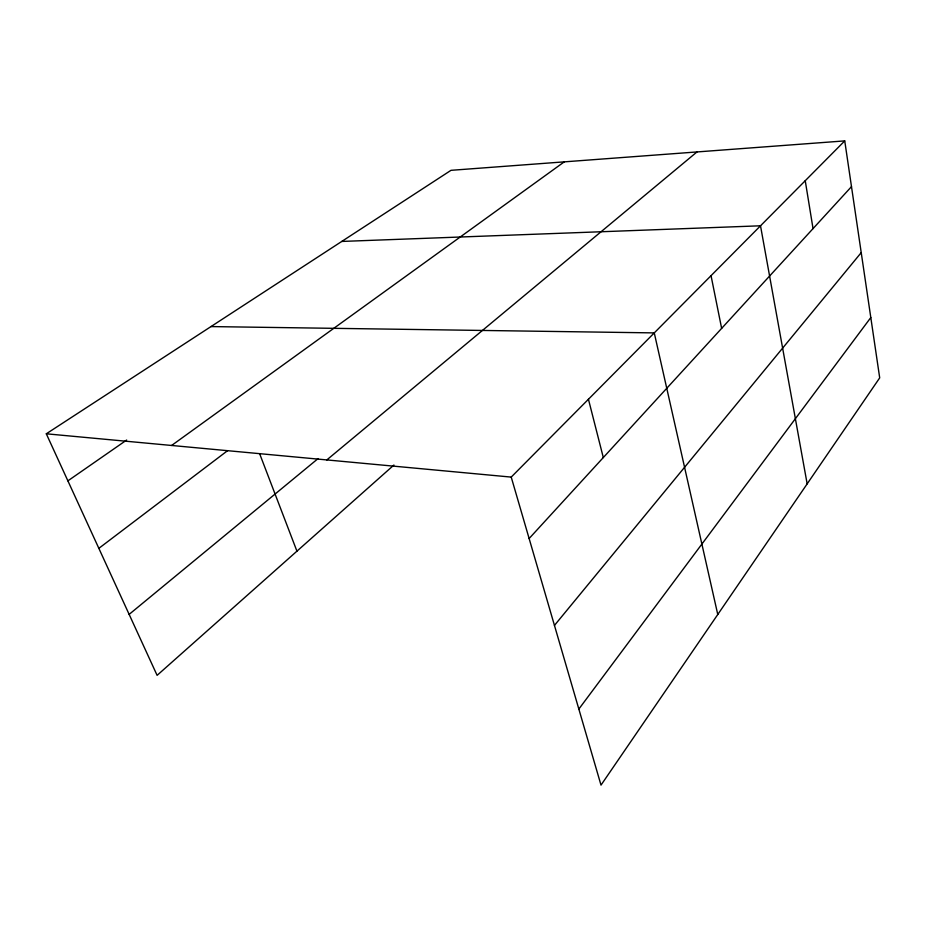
<?xml version="1.0" encoding="UTF-8"?>
<svg xmlns="http://www.w3.org/2000/svg" width="926" height="926" viewBox="0 0 926 926"><rect width="100%" height="100%" fill="white"/><g stroke="black" fill="none" stroke-linecap="round" stroke-linejoin="round"><path stroke-width="1.39" d="M578.843 709.073L870.799 317.56M554.454 625.42L861.226 252.613M529.128 538.527L851.492 186.635M511.221 477.098L844.743 140.891L879.7 377.866L601.009 785.109L511.221 477.098L46.3 433.796L157.107 675.343L393.92 465.037M326.82 459.921L696.989 151.933M129.142 614.389L318.081 458.59M98.851 548.342L227.564 450.684M171.623 445.464L564.27 161.853M67.887 480.849L126.665 440.035M46.3 433.796L450.997 170.326L844.743 140.891M341.74 241.443L760.512 225.794L807.159 483.87M210.989 326.577L654.265 332.897L717.766 614.494M259.72 453.914L296.933 551.167M588.438 399.256L603.312 457.56M711.041 275.67L721.643 328.383M805.238 180.709L813.04 228.606"/></g></svg>
